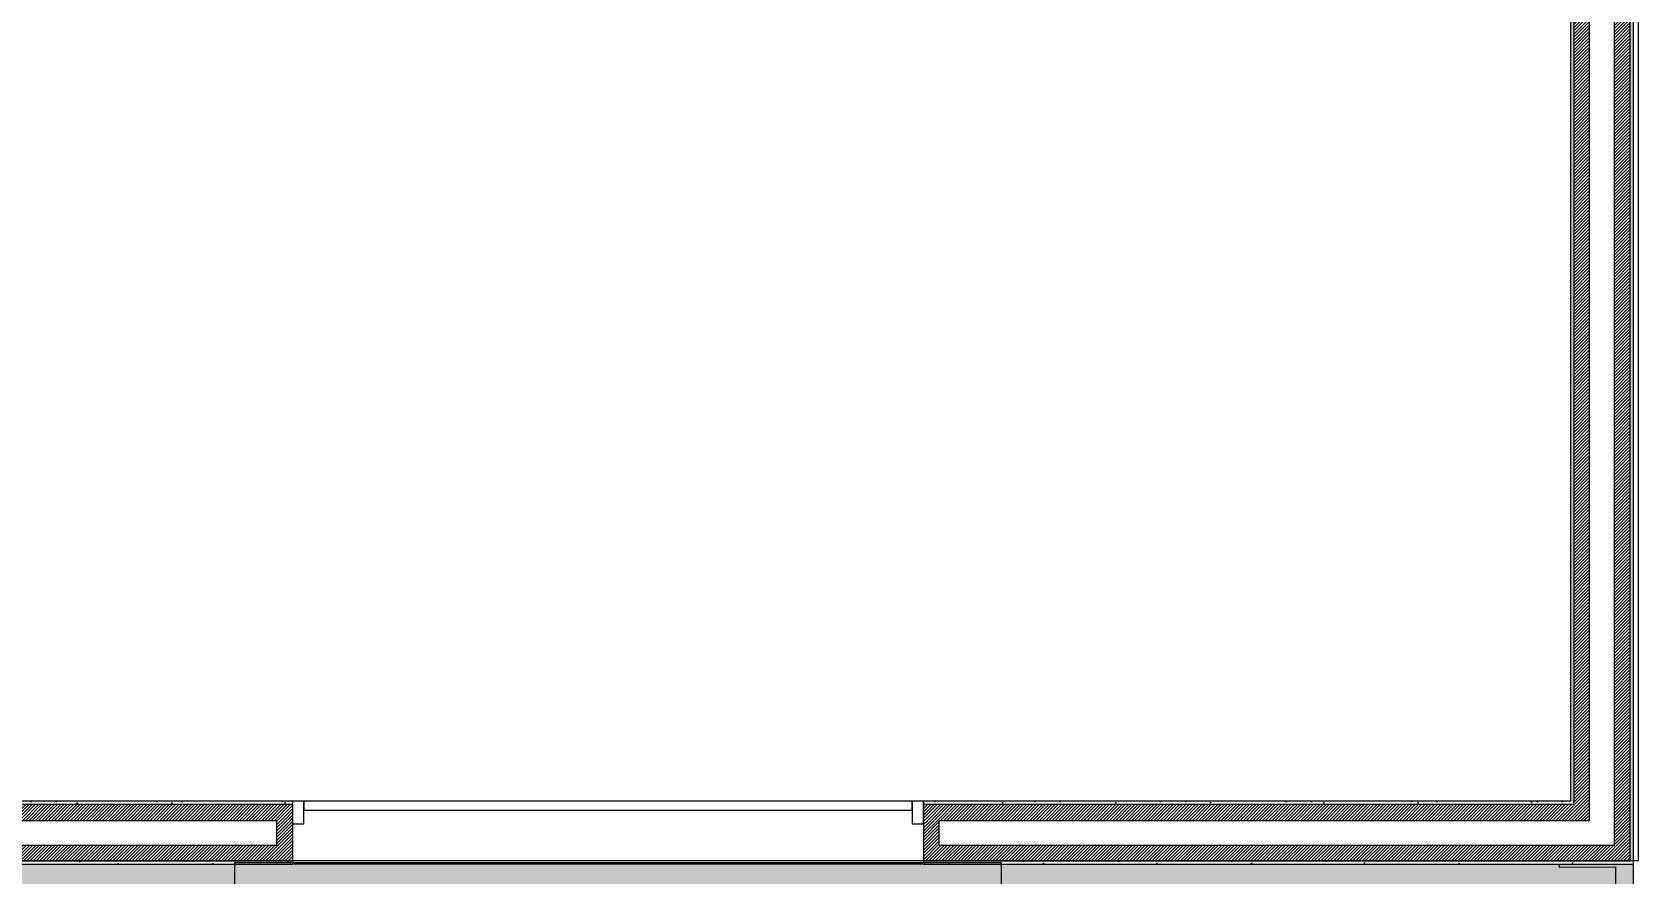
# Model space of a CAD drawing. Header units: millimetres. Extents: x 141848 to 1648660, y -821378 to -151356.
# Drawn here: x 430799 to 437925, y -188453 to -184718 of the extents above; entities that cross this region are included whole.
import ezdxf

# ---------------------------------------------------------------- set-up
doc = ezdxf.new("R2010")
doc.units = ezdxf.units.MM
doc.header["$MEASUREMENT"] = 0
doc.linetypes.add('Wipeout_Contour', pattern=[1000, 0, -1000])
for name, color, linetype in [('Cotations - 1_100', 7, 'Continuous'), ('Nouveau_0', 7, 'Continuous'), ('Portes ARCHICAD', 7, 'Continuous'), ('Sols_ Dalles', 7, 'Continuous')]:
    doc.layers.add(name, color=color, linetype=linetype)
doc.styles.add('STYLE_GENERE_2', font='')
doc.styles.get('STYLE_GENERE_2').set_extended_font_data('Arial')
doc.dimstyles.new('STYLE_GENERE__1', dxfattribs={"dimtxt": 250, "dimasz": 190, "dimexe": 1.25, "dimexo": 0.625, "dimgap": 0, "dimtad": 1, "dimlfac": 0.001, "dimtxsty": 'STYLE_GENERE_2', "dimblk": 'ARROWHEAD_6', "dimblk1": 'ARROWHEAD_6', "dimblk2": 'ARROWHEAD_6', "dimcen": 2.5, "dimse1": 1, "dimse2": 1, "dimclrd": 7, "dimclre": 7, "dimclrt": 7, "dimazin": 3, "dimtfac": 1, "dimtmove": 0, "dimatfit": 3})
pattern_1 = [(45, (0, 175), (-55.684659, 55.684659), [0, -52.5, 0, -78.75]), (110, (175, 175), (74.000794, 26.934086), [0, -38.5, 0, -66.5])]
pattern_2 = [(45, (0, 0), (-7.07106781, 7.07106781), [])]

# ---------------------------------------------------------------- blocks, each defined once
blk = doc.blocks.new('Dalle_30_2', base_point=(380203, -171995.6))
at = {"layer": 'Sols_ Dalles', "linetype": 'Continuous', "lineweight": 0, "true_color": 0x2e271c}
blk.add_hatch(color=250, dxfattribs=at).paths.add_polyline_path([(380203, -171995.6), (380203, -230015.6), (380203, -260810.6), (415474.6, -260810.6), (415474.6, -260795.6), (415474.6, -258650), (415474.6, -258010.6), (415474.6, -222495.6), (405655.1, -222495.6), (405655.1, -218295.6), (415454.1, -218295.6), (415454.1, -204495.6), (412055.1, -204495.6), (412055.1, -201780.6), (412055.1, -189810.6), (436505.1, -189810.6), (436505.1, -253395.6), (436505.1, -253415.6), (437905.1, -253415.6), (437905.1, -253395.6), (437905.1, -188410.6), (410655.1, -188410.6), (410655.1, -200380.6), (410655.1, -205895.6), (414054.1, -205895.6), (414054.1, -216895.6), (404255.1, -216895.6), (404255.1, -223895.6), (414054.1, -223895.6), (414054.1, -258650), (414054.1, -259410.6), (382689.7, -259410.6), (381560.2, -259410.6), (381560.2, -231415.6), (381560.2, -173395.6), (462925.6, -173395.6), (462925.6, -253415.6), (464325.6, -253415.6), (464325.6, -171995.6)])
at = {"layer": 'Sols_ Dalles', "color": 250, "linetype": 'Continuous', "lineweight": 5, "true_color": 0x1f1f1f, "flags": 128}
blk.add_lwpolyline([(437905.1, -253395.6), (437905.1, -188410.6), (410655.1, -188410.6), (410655.1, -200380.6), (410655.1, -205895.6), (414054.1, -205895.6), (414054.1, -216895.6), (404255.1, -216895.6), (404255.1, -223895.6), (414054.1, -223895.6), (414054.1, -258650)], dxfattribs=at)
blk = doc.blocks.new('Porte garage coulissante verticale 25')
at = {"layer": 'Portes ARCHICAD', "color": 7, "linetype": 'Continuous', "lineweight": 5}
for p, q in [((-1350, 0), (-1400, 0)), ((-1400, 0), (-1400, -100)), ((-1400, 0), (-1400, -15)), ((-1400, 0), (-1400, -15)), ((1350, 0), (-1350, 0)), ((-1350, 0), (-1350, -40)), ((-1350, -100), (-1350, 0)), ((1350, -40), (1350, 0)), ((1400, 0), (1350, 0)), ((1350, 0), (1350, -100)), ((1400, -100), (1400, 0)), ((1400, 0), (1400, -15)), ((1400, 0), (1400, -15)), ((-1400, -15), (-1400, -85)), ((-1400, -15), (-1400, -85)), ((-1350, -40), (1350, -40)), ((1400, -15), (1400, -85)), ((1400, -15), (1400, -85)), ((-1400, -85), (-1400, -100)), ((-1400, -85), (-1400, -100)), ((-1400, -85), (-1400, -100)), ((-1400, -85), (-1400, -100)), ((-1400, -100), (-1350, -100)), ((-1400, -100), (-1400, -195)), ((-1400, -100), (-1400, -195)), ((1350, -100), (1400, -100)), ((1400, -85), (1400, -100)), ((1400, -85), (1400, -100)), ((1400, -85), (1400, -100)), ((1400, -85), (1400, -100)), ((1400, -100), (1400, -195)), ((1400, -100), (1400, -195)), ((-1400, -195), (-1400, -265)), ((-1400, -195), (-1400, -265)), ((1400, -195), (1400, -265)), ((1400, -195), (1400, -265)), ((-1400, -265), (-1400, -280)), ((1400, -265), (1400, -280))]:
    blk.add_line(p, q, dxfattribs=at)
blk = doc.blocks.new('Mur_179_2', base_point=(437905.1, -188410.6))
at = {"color": 254, "linetype": 'Wipeout_Contour', "lineweight": 0, "ltscale": 1881844.395946581}
blk.add_wipeout([(430454.8, -188145.6), (431954.8, -188145.6), (431954.8, -188130.6), (430454.8, -188130.6)], dxfattribs=at)
at = {"color": 254, "linetype": 'Wipeout_Contour', "lineweight": 0, "ltscale": 1429081.201912563}
blk.add_wipeout([(437625.1, -188130.6), (437640.1, -188145.6), (437640.1, -188130.6)], dxfattribs=at)
at = {"color": 254, "linetype": 'Wipeout_Contour', "lineweight": 0, "ltscale": 1882268.543098188}
blk.add_wipeout([(431954.8, -188395.6), (430454.8, -188395.6), (430454.8, -188410.6), (431954.8, -188410.6)], dxfattribs=at)
at = {"color": 254, "linetype": 'Wipeout_Contour', "lineweight": 0, "ltscale": 1430125.613376706}
blk.add_wipeout([(437890.1, -188395.6), (437905.1, -188410.6), (437905.1, -188395.6)], dxfattribs=at)
at = {"linetype": 'Continuous', "lineweight": 5, "true_color": 0x5f5f5f}
h = blk.add_hatch(dxfattribs=at)
h.set_pattern_fill('Enduit_0002', color=251, style=0, pattern_type=2)
h.set_pattern_definition(pattern_1)
h.paths.add_polyline_path([(430454.8, -188145.6), (431954.8, -188145.6), (431954.8, -188130.6), (430454.8, -188130.6)])
h = blk.add_hatch(dxfattribs=at)
h.set_pattern_fill('Enduit_0002', color=251, style=0, pattern_type=2)
h.set_pattern_definition(pattern_1)
h.paths.add_polyline_path([(437625.1, -188130.6), (437640.1, -188145.6), (437640.1, -188130.6)])
h = blk.add_hatch(dxfattribs=at)
h.set_pattern_fill('Enduit_0002', color=251, style=0, pattern_type=2)
h.set_pattern_definition(pattern_1)
h.paths.add_polyline_path([(431954.8, -188395.6), (430454.8, -188395.6), (430454.8, -188410.6), (431954.8, -188410.6)])
h = blk.add_hatch(dxfattribs=at)
h.set_pattern_fill('Enduit_0002', color=251, style=0, pattern_type=2)
h.set_pattern_definition(pattern_1)
h.paths.add_polyline_path([(437890.1, -188395.6), (437905.1, -188410.6), (437905.1, -188395.6)])
at = {"color": 254, "linetype": 'Wipeout_Contour', "lineweight": 0, "ltscale": 1882200.455776587}
blk.add_wipeout([(430454.8, -188395.6), (431954.8, -188395.6), (431884.8, -188325.6), (430524.8, -188325.6)], dxfattribs=at)
at = {"color": 254, "linetype": 'Wipeout_Contour', "lineweight": 0, "ltscale": 1429972.502444726}
blk.add_wipeout([(437890.1, -188325.6), (437820.1, -188325.6), (437890.1, -188395.6)], dxfattribs=at)
at = {"linetype": 'Continuous', "lineweight": 5, "true_color": 0x5f5f5f}
h = blk.add_hatch(dxfattribs=at)
h.set_pattern_fill('Briques_terre_cuite__int_94', color=251, style=0, pattern_type=2)
h.set_pattern_definition(pattern_2)
h.paths.add_polyline_path([(430454.8, -188395.6), (431954.8, -188395.6), (431884.8, -188325.6), (430524.8, -188325.6)])
h = blk.add_hatch(dxfattribs=at)
h.set_pattern_fill('Briques_terre_cuite__int_94', color=251, style=0, pattern_type=2)
h.set_pattern_definition(pattern_2)
h.paths.add_polyline_path([(437890.1, -188325.6), (437820.1, -188325.6), (437890.1, -188395.6)])
at = {"color": 254, "linetype": 'Wipeout_Contour', "lineweight": 0, "ltscale": 1882056.349428645}
blk.add_wipeout([(430524.8, -188325.6), (431884.8, -188325.6), (431884.8, -188215.6), (430524.8, -188215.6)], dxfattribs=at)
at = {"color": 254, "linetype": 'Wipeout_Contour', "lineweight": 0, "ltscale": 1429628.268784694}
blk.add_wipeout([(437710.1, -188215.6), (437820.1, -188325.6), (437820.1, -188215.6)], dxfattribs=at)
at = {"color": 254, "linetype": 'Wipeout_Contour', "lineweight": 0, "ltscale": 1901045.559442597}
blk.add_wipeout([(434754.8, -188395.6), (434754.8, -188410.6), (437890.1, -188410.6), (437890.1, -188395.6)], dxfattribs=at)
at = {"linetype": 'Continuous', "lineweight": 5, "true_color": 0x5f5f5f}
h = blk.add_hatch(dxfattribs=at)
h.set_pattern_fill('Enduit_0002', color=251, style=0, pattern_type=2)
h.set_pattern_definition(pattern_1)
h.paths.add_polyline_path([(434754.8, -188395.6), (434754.8, -188410.6), (437890.1, -188410.6), (437890.1, -188395.6)])
at = {"color": 254, "linetype": 'Wipeout_Contour', "lineweight": 0, "ltscale": 1881912.390096169}
blk.add_wipeout([(430454.8, -188215.6), (431954.8, -188215.6), (431954.8, -188145.6), (430454.8, -188145.6)], dxfattribs=at)
at = {"color": 254, "linetype": 'Wipeout_Contour', "lineweight": 0, "ltscale": 1429263.098026552}
blk.add_wipeout([(437640.1, -188145.6), (437710.1, -188215.6), (437710.1, -188145.6)], dxfattribs=at)
at = {"linetype": 'Continuous', "lineweight": 5, "true_color": 0x5f5f5f}
h = blk.add_hatch(dxfattribs=at)
h.set_pattern_fill('Briques_terre_cuite__int_94', color=251, style=0, pattern_type=2)
h.set_pattern_definition(pattern_2)
h.paths.add_polyline_path([(430454.8, -188215.6), (431954.8, -188215.6), (431954.8, -188145.6), (430454.8, -188145.6)])
h = blk.add_hatch(dxfattribs=at)
h.set_pattern_fill('Briques_terre_cuite__int_94', color=251, style=0, pattern_type=2)
h.set_pattern_definition(pattern_2)
h.paths.add_polyline_path([(437640.1, -188145.6), (437710.1, -188215.6), (437710.1, -188145.6)])
at = {"color": 7, "linetype": 'Continuous', "lineweight": 5}
for p, q in [((431954.8, -188145.6), (430454.8, -188145.6)), ((431954.8, -188130.6), (431954.8, -188145.6))]:
    blk.add_line(p, q, dxfattribs=at)
at = {"color": 7, "linetype": 'Continuous', "lineweight": 5, "flags": 128}
blk.add_lwpolyline([(431954.8, -188130.6), (430454.8, -188130.6)], dxfattribs=at)
at = {"color": 254, "linetype": 'Wipeout_Contour', "lineweight": 0, "ltscale": 1900913.785526361}
blk.add_wipeout([(434754.8, -188395.6), (437820.1, -188395.6), (437820.1, -188325.6), (434824.8, -188325.6)], dxfattribs=at)
at = {"color": 254, "linetype": 'Wipeout_Contour', "lineweight": 0, "ltscale": 1430119.076628174}
blk.add_wipeout([(437890.1, -188410.6), (437905.1, -188410.6), (437890.1, -188395.6)], dxfattribs=at)
at = {"linetype": 'Continuous', "lineweight": 5, "true_color": 0x5f5f5f}
h = blk.add_hatch(dxfattribs=at)
h.set_pattern_fill('Briques_terre_cuite__int_94', color=251, style=0, pattern_type=2)
h.set_pattern_definition(pattern_2)
h.paths.add_polyline_path([(434754.8, -188395.6), (437820.1, -188395.6), (437820.1, -188325.6), (434824.8, -188325.6)])
h = blk.add_hatch(dxfattribs=at)
h.set_pattern_fill('Enduit_0002', color=251, style=0, pattern_type=2)
h.set_pattern_definition(pattern_1)
h.paths.add_polyline_path([(437890.1, -188410.6), (437905.1, -188410.6), (437890.1, -188395.6)])
at = {"color": 254, "linetype": 'Wipeout_Contour', "lineweight": 0, "ltscale": 1900138.665342347}
blk.add_wipeout([(434754.8, -188145.6), (437625.1, -188145.6), (437625.1, -188130.6), (434754.8, -188130.6)], dxfattribs=at)
at = {"color": 254, "linetype": 'Wipeout_Contour', "lineweight": 0, "ltscale": 1884705.267436101}
blk.add_wipeout([(431884.8, -188325.6), (431954.8, -188395.6), (431954.8, -188215.6), (431884.8, -188215.6)], dxfattribs=at)
at = {"linetype": 'Continuous', "lineweight": 5, "true_color": 0x5f5f5f}
h = blk.add_hatch(dxfattribs=at)
h.set_pattern_fill('Enduit_0002', color=251, style=0, pattern_type=2)
h.set_pattern_definition(pattern_1)
h.paths.add_polyline_path([(434754.8, -188145.6), (437625.1, -188145.6), (437625.1, -188130.6), (434754.8, -188130.6)])
h = blk.add_hatch(dxfattribs=at)
h.set_pattern_fill('Briques_terre_cuite__int_94', color=251, style=0, pattern_type=2)
h.set_pattern_definition(pattern_2)
h.paths.add_polyline_path([(431884.8, -188325.6), (431954.8, -188395.6), (431954.8, -188215.6), (431884.8, -188215.6)])
at = {"color": 7, "linetype": 'Continuous', "lineweight": 5}
for p, q in [((431954.8, -188145.6), (431954.8, -188215.6)), ((430524.8, -188215.6), (431884.8, -188215.6)), ((431884.8, -188325.6), (431884.8, -188215.6)), ((431954.8, -188215.6), (431954.8, -188230.6)), ((431954.8, -188215.6), (431954.8, -188230.6)), ((431954.8, -188230.6), (431954.8, -188325.6)), ((431954.8, -188230.6), (431954.8, -188325.6)), ((430524.8, -188325.6), (431884.8, -188325.6)), ((431954.8, -188325.6), (431954.8, -188395.6)), ((431954.8, -188325.6), (431954.8, -188395.6)), ((430454.8, -188395.6), (431954.8, -188395.6)), ((431954.8, -188395.6), (431954.8, -188410.6))]:
    blk.add_line(p, q, dxfattribs=at)
at = {"color": 7, "linetype": 'Continuous', "lineweight": 5, "flags": 128}
blk.add_lwpolyline([(430454.8, -188410.6), (431954.8, -188410.6)], dxfattribs=at)
at = {"color": 254, "linetype": 'Wipeout_Contour', "lineweight": 0, "ltscale": 1900633.284008592}
blk.add_wipeout([(437710.1, -188215.6), (434824.8, -188215.6), (434824.8, -188325.6), (437710.1, -188325.6)], dxfattribs=at)
at = {"color": 254, "linetype": 'Wipeout_Contour', "lineweight": 0, "ltscale": 1429937.176017334}
blk.add_wipeout([(437820.1, -188395.6), (437890.1, -188395.6), (437820.1, -188325.6)], dxfattribs=at)
at = {"linetype": 'Continuous', "lineweight": 5, "true_color": 0x5f5f5f}
h = blk.add_hatch(dxfattribs=at)
h.set_pattern_fill('Briques_terre_cuite__int_94', color=251, style=0, pattern_type=2)
h.set_pattern_definition(pattern_2)
h.paths.add_polyline_path([(437820.1, -188395.6), (437890.1, -188395.6), (437820.1, -188325.6)])
at = {"color": 7, "linetype": 'Continuous', "lineweight": 5}
for p, q in [((437890.1, -188395.6), (437890.1, -188325.6)), ((437820.1, -188395.6), (437890.1, -188395.6))]:
    blk.add_line(p, q, dxfattribs=at)
at = {"color": 7, "linetype": 'Continuous', "lineweight": 5, "flags": 128}
blk.add_lwpolyline([(437905.1, -188410.6), (437905.1, -188395.6)], dxfattribs=at)
at = {"color": 254, "linetype": 'Wipeout_Contour', "lineweight": 0, "ltscale": 1429074.659274167}
blk.add_wipeout([(437625.1, -188145.6), (437640.1, -188145.6), (437625.1, -188130.6)], dxfattribs=at)
at = {"linetype": 'Continuous', "lineweight": 5, "true_color": 0x5f5f5f}
h = blk.add_hatch(dxfattribs=at)
h.set_pattern_fill('Enduit_0002', color=251, style=0, pattern_type=2)
h.set_pattern_definition(pattern_1)
h.paths.add_polyline_path([(437625.1, -188145.6), (437640.1, -188145.6), (437625.1, -188130.6)])
at = {"color": 254, "linetype": 'Wipeout_Contour', "lineweight": 0, "ltscale": 1429571.990758076}
blk.add_wipeout([(437710.1, -188325.6), (437820.1, -188325.6), (437710.1, -188215.6)], dxfattribs=at)
at = {"color": 7, "linetype": 'Continuous', "lineweight": 5}
for p, q in [((437820.1, -188325.6), (437820.1, -188215.6)), ((437710.1, -188325.6), (437820.1, -188325.6))]:
    blk.add_line(p, q, dxfattribs=at)
at = {"color": 254, "linetype": 'Wipeout_Contour', "lineweight": 0, "ltscale": 1900233.565294383}
blk.add_wipeout([(437640.1, -188145.6), (434754.8, -188145.6), (434754.8, -188215.6), (437640.1, -188215.6)], dxfattribs=at)
at = {"linetype": 'Continuous', "lineweight": 5, "true_color": 0x5f5f5f}
h = blk.add_hatch(dxfattribs=at)
h.set_pattern_fill('Briques_terre_cuite__int_94', color=251, style=0, pattern_type=2)
h.set_pattern_definition(pattern_2)
h.paths.add_polyline_path([(437640.1, -188145.6), (434754.8, -188145.6), (434754.8, -188215.6), (437640.1, -188215.6)])
at = {"color": 7, "linetype": 'Continuous', "lineweight": 5}
blk.add_line((434754.8, -188130.6), (434754.8, -188145.6), dxfattribs=at)
at = {"color": 254, "linetype": 'Wipeout_Contour', "lineweight": 0, "ltscale": 1429227.753309057}
blk.add_wipeout([(437640.1, -188215.6), (437710.1, -188215.6), (437640.1, -188145.6)], dxfattribs=at)
at = {"color": 254, "linetype": 'Wipeout_Contour', "lineweight": 0, "ltscale": 1895234.357239549}
blk.add_wipeout([(434824.8, -188325.6), (434824.8, -188215.6), (434754.8, -188215.6), (434754.8, -188395.6)], dxfattribs=at)
at = {"linetype": 'Continuous', "lineweight": 5, "true_color": 0x5f5f5f}
h = blk.add_hatch(dxfattribs=at)
h.set_pattern_fill('Briques_terre_cuite__int_94', color=251, style=0, pattern_type=2)
h.set_pattern_definition(pattern_2)
h.paths.add_polyline_path([(437640.1, -188215.6), (437710.1, -188215.6), (437640.1, -188145.6)])
h = blk.add_hatch(dxfattribs=at)
h.set_pattern_fill('Briques_terre_cuite__int_94', color=251, style=0, pattern_type=2)
h.set_pattern_definition(pattern_2)
h.paths.add_polyline_path([(434824.8, -188325.6), (434824.8, -188215.6), (434754.8, -188215.6), (434754.8, -188395.6)])
at = {"color": 7, "linetype": 'Continuous', "lineweight": 5}
for p, q in [((437640.1, -188145.6), (434754.8, -188145.6)), ((434754.8, -188145.6), (434754.8, -188215.6)), ((437640.1, -188145.6), (437640.1, -188130.6)), ((437710.1, -188215.6), (437710.1, -188145.6)), ((434754.8, -188215.6), (434754.8, -188230.6)), ((434754.8, -188215.6), (434754.8, -188230.6)), ((434754.8, -188230.6), (434754.8, -188325.6)), ((434754.8, -188230.6), (434754.8, -188325.6)), ((434824.8, -188215.6), (437640.1, -188215.6)), ((434824.8, -188325.6), (434824.8, -188215.6)), ((437640.1, -188215.6), (437710.1, -188215.6)), ((434754.8, -188325.6), (434754.8, -188395.6)), ((434754.8, -188325.6), (434754.8, -188395.6)), ((434824.8, -188325.6), (437710.1, -188325.6)), ((434754.8, -188395.6), (437820.1, -188395.6)), ((434754.8, -188395.6), (434754.8, -188410.6))]:
    blk.add_line(p, q, dxfattribs=at)
at = {"color": 7, "linetype": 'Continuous', "lineweight": 5, "flags": 128}
for points in [[(437625.1, -188130.6), (434754.8, -188130.6)], [(434754.8, -188410.6), (437905.1, -188410.6)]]:
    blk.add_lwpolyline(points, dxfattribs=at)
at = {"layer": 'Portes ARCHICAD', "color": 7, "linetype": 'Continuous', "lineweight": 5, "zscale": 1000}
blk.add_blockref('Porte garage coulissante verticale 25', (433354.8, -188130.6), dxfattribs=at)
blk = doc.blocks.new('Mur_188_2', base_point=(437905.1, -188410.6))
at = {"color": 254, "linetype": 'Wipeout_Contour', "lineweight": 0, "ltscale": 1899926.657808521}
blk.add_wipeout([(437625.1, -188130.6), (437640.1, -188130.6), (437640.1, -181056.1), (437625.1, -181056.1)], dxfattribs=at)
at = {"color": 254, "linetype": 'Wipeout_Contour', "lineweight": 0, "ltscale": 1901112.694334936}
blk.add_wipeout([(437890.1, -188395.6), (437905.1, -188395.6), (437905.1, -181056.1), (437890.1, -181056.1)], dxfattribs=at)
at = {"linetype": 'Continuous', "lineweight": 5, "true_color": 0x5f5f5f}
h = blk.add_hatch(dxfattribs=at)
h.set_pattern_fill('Enduit_0002', color=251, style=0, pattern_type=2)
h.set_pattern_definition(pattern_1)
h.paths.add_polyline_path([(437625.1, -188130.6), (437640.1, -188130.6), (437640.1, -181056.1), (437625.1, -181056.1)])
h = blk.add_hatch(dxfattribs=at)
h.set_pattern_fill('Enduit_0002', color=251, style=0, pattern_type=2)
h.set_pattern_definition(pattern_1)
h.paths.add_polyline_path([(437890.1, -188395.6), (437905.1, -188395.6), (437905.1, -181056.1), (437890.1, -181056.1)])
at = {"color": 254, "linetype": 'Wipeout_Contour', "lineweight": 0, "ltscale": 1900900.740356434}
blk.add_wipeout([(437820.1, -188325.6), (437890.1, -188325.6), (437890.1, -181056.1), (437820.1, -181056.1)], dxfattribs=at)
at = {"linetype": 'Continuous', "lineweight": 5, "true_color": 0x5f5f5f}
h = blk.add_hatch(dxfattribs=at)
h.set_pattern_fill('Briques_terre_cuite__int_94', color=251, style=0, pattern_type=2)
h.set_pattern_definition(pattern_2)
h.paths.add_polyline_path([(437820.1, -188325.6), (437890.1, -188325.6), (437890.1, -181056.1), (437820.1, -181056.1)])
at = {"color": 7, "linetype": 'Continuous', "lineweight": 5}
for p, q in [((437890.1, -188325.6), (437890.1, -181056.1)), ((437890.1, -188395.6), (437890.1, -188325.6))]:
    blk.add_line(p, q, dxfattribs=at)
at = {"color": 7, "linetype": 'Continuous', "lineweight": 5, "flags": 128}
blk.add_lwpolyline([(437905.1, -188395.6), (437905.1, -181056.1)], dxfattribs=at)
at = {"color": 254, "linetype": 'Wipeout_Contour', "lineweight": 0, "ltscale": 1900482.134613441}
blk.add_wipeout([(437710.1, -188215.6), (437820.1, -188215.6), (437820.1, -181056.1), (437710.1, -181056.1)], dxfattribs=at)
at = {"color": 7, "linetype": 'Continuous', "lineweight": 5}
for p, q in [((437820.1, -188215.6), (437820.1, -181056.1)), ((437820.1, -188325.6), (437820.1, -188215.6))]:
    blk.add_line(p, q, dxfattribs=at)
at = {"color": 254, "linetype": 'Wipeout_Contour', "lineweight": 0, "ltscale": 1900095.141191028}
blk.add_wipeout([(437640.1, -188145.6), (437710.1, -188145.6), (437710.1, -181056.1), (437640.1, -181056.1)], dxfattribs=at)
at = {"linetype": 'Continuous', "lineweight": 5, "true_color": 0x5f5f5f}
h = blk.add_hatch(dxfattribs=at)
h.set_pattern_fill('Briques_terre_cuite__int_94', color=251, style=0, pattern_type=2)
h.set_pattern_definition(pattern_2)
h.paths.add_polyline_path([(437640.1, -188145.6), (437710.1, -188145.6), (437710.1, -181056.1), (437640.1, -181056.1)])
at = {"color": 7, "linetype": 'Continuous', "lineweight": 5}
for p, q in [((437640.1, -181056.1), (437640.1, -188130.6)), ((437710.1, -188145.6), (437710.1, -181056.1)), ((437640.1, -188145.6), (437640.1, -188130.6)), ((437710.1, -188215.6), (437710.1, -188145.6))]:
    blk.add_line(p, q, dxfattribs=at)
at = {"color": 7, "linetype": 'Continuous', "lineweight": 5, "flags": 128}
blk.add_lwpolyline([(437625.1, -181056.1), (437625.1, -188130.6)], dxfattribs=at)
blk = doc.blocks.new('Loading-Equipment_Dock-shelters_NORSUD_Retractible-Gate')
at = {"color": 251, "linetype": 'Continuous', "lineweight": 5, "true_color": 0x5f5f5f, "flags": 128}
for points in [[(-1636.016, -30.00005), (-1635, -30.00005), (1635, -30.00005), (1636.016, -30.00005), (1641.756, -30.00005), (1647.626, -30.00005), (1653.553, -30.00005), (1659.454, -30.00005), (1665.239, -30.00005), (1670.814, -30.00005), (1676.084, -30.00005), (1680.962, -30.00005), (1685.37, -30.00005), (1689.244, -30.00005), (1692.538, -30.00005), (1695.224, -30.00005), (1697.296, -30.00005), (1698.762, -30.00005), (1699.648, -30.00005), (1700, -30.00005), (1699.992, 0), (1699.648, 0), (1698.762, 0), (1697.296, 0), (1695.224, 0), (1692.538, 0), (1689.244, 0), (1685.37, 0), (1680.962, 0), (1676.084, 0), (1670.814, 0), (1665.239, 0), (1659.454, 0), (1653.553, 0), (1647.626, 0), (1641.756, 0), (1636.016, 0), (1635, 0), (-1635, 0), (-1636.016, 0), (-1641.756, 0), (-1647.626, 0), (-1653.553, 0), (-1659.454, 0), (-1665.24, 0), (-1670.814, 0), (-1676.084, 0), (-1680.962, 0), (-1685.37, 0), (-1689.244, 0), (-1692.538, 0), (-1695.224, 0), (-1697.296, 0), (-1698.762, 0), (-1699.648, 0), (-1700, 0), (-1699.992, -30.00005), (-1699.648, -30.00005), (-1698.762, -30.00005), (-1697.296, -30.00005), (-1695.224, -30.00005), (-1692.538, -30.00005), (-1689.244, -30.00005), (-1685.37, -30.00005), (-1680.962, -30.00005), (-1676.084, -30.00005), (-1670.814, -30.00005), (-1665.24, -30.00005), (-1659.454, -30.00005), (-1653.553, -30.00005), (-1647.626, -30.00005), (-1641.756, -30.00005)], [(-1700, -596.3749), (1700, -596.3749), (1700, -33.00335), (-1700, -33.00335)]]:
    blk.add_lwpolyline(points, close=True, dxfattribs=at)
blk = doc.blocks.new('Tôle profilée 25_13')
at = {"color": 7, "linetype": 'Continuous', "lineweight": 5}
for p, q in [((-250, 6134.7), (-250, 6122.5)), ((-250, 6122.5), (0, 6123.5)), ((0, 6123.5), (0, 5926.5)), ((-250, 5927.5), (-250, 5900)), ((0, 5926.5), (-250, 5927.5)), ((-250, 5900), (-250, 5872.5)), ((-250, 5872.5), (0, 5873.5)), ((0, 5873.5), (0, 5676.5)), ((-250, 5677.5), (-250, 5650)), ((0, 5676.5), (-250, 5677.5)), ((-250, 5650), (-250, 5622.5)), ((-250, 5622.5), (0, 5623.5)), ((0, 5623.5), (0, 5426.5)), ((-250, 5427.5), (-250, 5400)), ((0, 5426.5), (-250, 5427.5)), ((-250, 5400), (-250, 5372.5)), ((-250, 5372.5), (0, 5373.5)), ((0, 5373.5), (0, 5176.5)), ((-250, 5177.5), (-250, 5150)), ((0, 5176.5), (-250, 5177.5)), ((-250, 5150), (-250, 5122.5)), ((-250, 5122.5), (0, 5123.5)), ((0, 5123.5), (0, 4926.5)), ((-250, 4927.5), (-250, 4900)), ((0, 4926.5), (-250, 4927.5)), ((-250, 4900), (-250, 4872.5)), ((-250, 4872.5), (0, 4873.5)), ((0, 4873.5), (0, 4676.5)), ((-250, 4677.5), (-250, 4650)), ((0, 4676.5), (-250, 4677.5)), ((-250, 4650), (-250, 4622.5)), ((-250, 4622.5), (0, 4623.5)), ((0, 4623.5), (0, 4426.5)), ((-250, 4427.5), (-250, 4400)), ((0, 4426.5), (-250, 4427.5)), ((-250, 4400), (-250, 4372.5)), ((-250, 4372.5), (0, 4373.5)), ((0, 4373.5), (0, 4176.5)), ((-250, 4177.5), (-250, 4150)), ((0, 4176.5), (-250, 4177.5)), ((-250, 4150), (-250, 4122.5)), ((-250, 4122.5), (0, 4123.5)), ((0, 4123.5), (0, 3926.5)), ((-250, 3927.5), (-250, 3900)), ((0, 3926.5), (-250, 3927.5)), ((-250, 3900), (-250, 3872.5)), ((-250, 3872.5), (0, 3873.5)), ((0, 3873.5), (0, 3676.5)), ((-250, 3677.5), (-250, 3650)), ((0, 3676.5), (-250, 3677.5)), ((-250, 3650), (-250, 3622.5)), ((-250, 3622.5), (0, 3623.5)), ((0, 3623.5), (0, 3426.5)), ((-250, 3427.5), (-250, 3400)), ((0, 3426.5), (-250, 3427.5)), ((-250, 3400), (-250, 3372.5)), ((-250, 3372.5), (0, 3373.5)), ((0, 3373.5), (0, 3176.5)), ((-250, 3177.5), (-250, 3150)), ((0, 3176.5), (-250, 3177.5)), ((-250, 3150), (-250, 3122.5)), ((-250, 3122.5), (0, 3123.5)), ((0, 3123.5), (0, 2926.5)), ((-250, 2927.5), (-250, 2900)), ((0, 2926.5), (-250, 2927.5)), ((-250, 2900), (-250, 2872.5)), ((-250, 2872.5), (0, 2873.5)), ((0, 2873.5), (0, 2676.5)), ((-250, 2677.5), (-250, 2650)), ((0, 2676.5), (-250, 2677.5)), ((-250, 2650), (-250, 2622.5)), ((-250, 2622.5), (0, 2623.5)), ((0, 2623.5), (0, 2426.5)), ((-250, 2427.5), (-250, 2400)), ((0, 2426.5), (-250, 2427.5)), ((-250, 2400), (-250, 2372.5)), ((-250, 2372.5), (0, 2373.5)), ((0, 2373.5), (0, 2176.5)), ((-250, 2177.5), (-250, 2150)), ((0, 2176.5), (-250, 2177.5)), ((-250, 2150), (-250, 2122.5)), ((-250, 2122.5), (0, 2123.5)), ((0, 2123.5), (0, 1926.5)), ((-250, 1927.5), (-250, 1900)), ((0, 1926.5), (-250, 1927.5)), ((-250, 1900), (-250, 1872.5)), ((-250, 1872.5), (0, 1873.5)), ((0, 1873.5), (0, 1676.5)), ((-250, 1677.5), (-250, 1650)), ((0, 1676.5), (-250, 1677.5)), ((-250, 1650), (-250, 1622.5)), ((-250, 1622.5), (0, 1623.5)), ((0, 1623.5), (0, 1426.5)), ((-250, 1427.5), (-250, 1400)), ((0, 1426.5), (-250, 1427.5)), ((-250, 1400), (-250, 1372.5)), ((-250, 1372.5), (0, 1373.5)), ((0, 1373.5), (0, 1176.5)), ((-250, 1177.5), (-250, 1150)), ((0, 1176.5), (-250, 1177.5)), ((-250, 1150), (-250, 1122.5)), ((-250, 1122.5), (0, 1123.5)), ((0, 1123.5), (0, 926.5)), ((-250, 927.5), (-250, 900)), ((0, 926.5), (-250, 927.5)), ((-250, 900), (-250, 872.5)), ((-250, 872.5), (0, 873.5)), ((0, 873.5), (0, 676.5)), ((-250, 677.5), (-250, 650)), ((0, 676.5), (-250, 677.5)), ((-250, 650), (-250, 622.5)), ((-250, 622.5), (0, 623.5)), ((0, 623.5), (0, 426.5)), ((-250, 427.5), (-250, 400)), ((0, 426.5), (-250, 427.5)), ((-250, 400), (-250, 372.5)), ((-250, 372.5), (0, 373.5)), ((0, 373.5), (0, 176.5)), ((-250, 177.5), (-250, 150)), ((0, 176.5), (-250, 177.5)), ((-250, 150), (-250, 122.5)), ((-250, 122.5), (0, 123.5)), ((0, 123.5), (0, 0))]:
    blk.add_line(p, q, dxfattribs=at)
blk = doc.blocks.new('*D986')
at = {"layer": 'Cotations - 1_100', "color": 7, "linetype": 'Continuous', "lineweight": 5}
for p, q in [((437625.1, -177833.1), (437625.1, -177458.1)), ((438205.1, -177833.1), (438205.1, -177458.1)), ((437725.1, -177545.6), (437525.1, -177745.6)), ((438305.1, -177545.6), (438105.1, -177745.6)), ((437625.1, -177645.6), (438205.1, -177645.6))]:
    blk.add_line(p, q, dxfattribs=at)
blk = doc.blocks.new('ARROWHEAD_6')
at = {"color": 0, "linetype": 'Continuous', "lineweight": 0}
for p, q in [((-0.5, -0.5), (0.5, 0.5)), ((0, 0), (-1, 0))]:
    blk.add_line(p, q, dxfattribs=at)

msp = doc.modelspace()

# ---------------------------------------------------------------- block references
at = {"layer": 'Sols_ Dalles', "color": 250, "linetype": 'Continuous', "lineweight": 5, "true_color": 0x1f1f1f}
msp.add_blockref('Dalle_30_2', (380202.952, -171995.57), dxfattribs=at)

# ---------------------------------------------------------------- next in the draw order: block references
at = {"color": 7, "lineweight": 5}
msp.add_blockref('Mur_179_2', (437905.061, -188410.571), dxfattribs=at)

# ---------------------------------------------------------------- next in the draw order: block references
msp.add_blockref('Mur_188_2', (437905.061, -188410.571), dxfattribs=at)
at = {"color": 251, "linetype": 'Continuous', "lineweight": 5, "true_color": 0x5f5f5f, "xscale": -1, "zscale": 1000, "rotation": 180}
msp.add_blockref('Loading-Equipment_Dock-shelters_NORSUD_Retractible-Gate', (433399.096, -188999.342), dxfattribs=at)

# ---------------------------------------------------------------- next in the draw order: linework, layer by layer
at = {"layer": 'Nouveau_0', "color": 7, "linetype": 'Continuous', "lineweight": 5}
msp.add_lwpolyline([(437925.553, -173395.57), (437925.553, -188395.57), (381575.553, -188395.57), (381575.553, -173395.57)], close=True, dxfattribs=at)

# ---------------------------------------------------------------- next in the draw order: block references
at = {"color": 7, "linetype": 'Continuous', "lineweight": 5, "zscale": 1000}
msp.add_blockref('Tôle profilée 25_13', (437825.553, -194545.234), dxfattribs=at)

# ---------------------------------------------------------------- next in the draw order: dimensions: what is measured, and where the dimension line sits
at = {"layer": 'Cotations - 1_100', "color": 7, "linetype": 'Continuous', "lineweight": 5}
dim = msp.add_linear_dim(base=(438205.061, -177645.562), p1=(437625.061, -180905.403), p2=(438205.061, -213397.85), dimstyle='STYLE_GENERE__1', dxfattribs=at)
dim.commit()
dim.dimension.update_dxf_attribs({"geometry": '*D986', "text_midpoint": (437184.622, -177470.562), "dimtype": 160})

doc.saveas('drawing.dxf')
